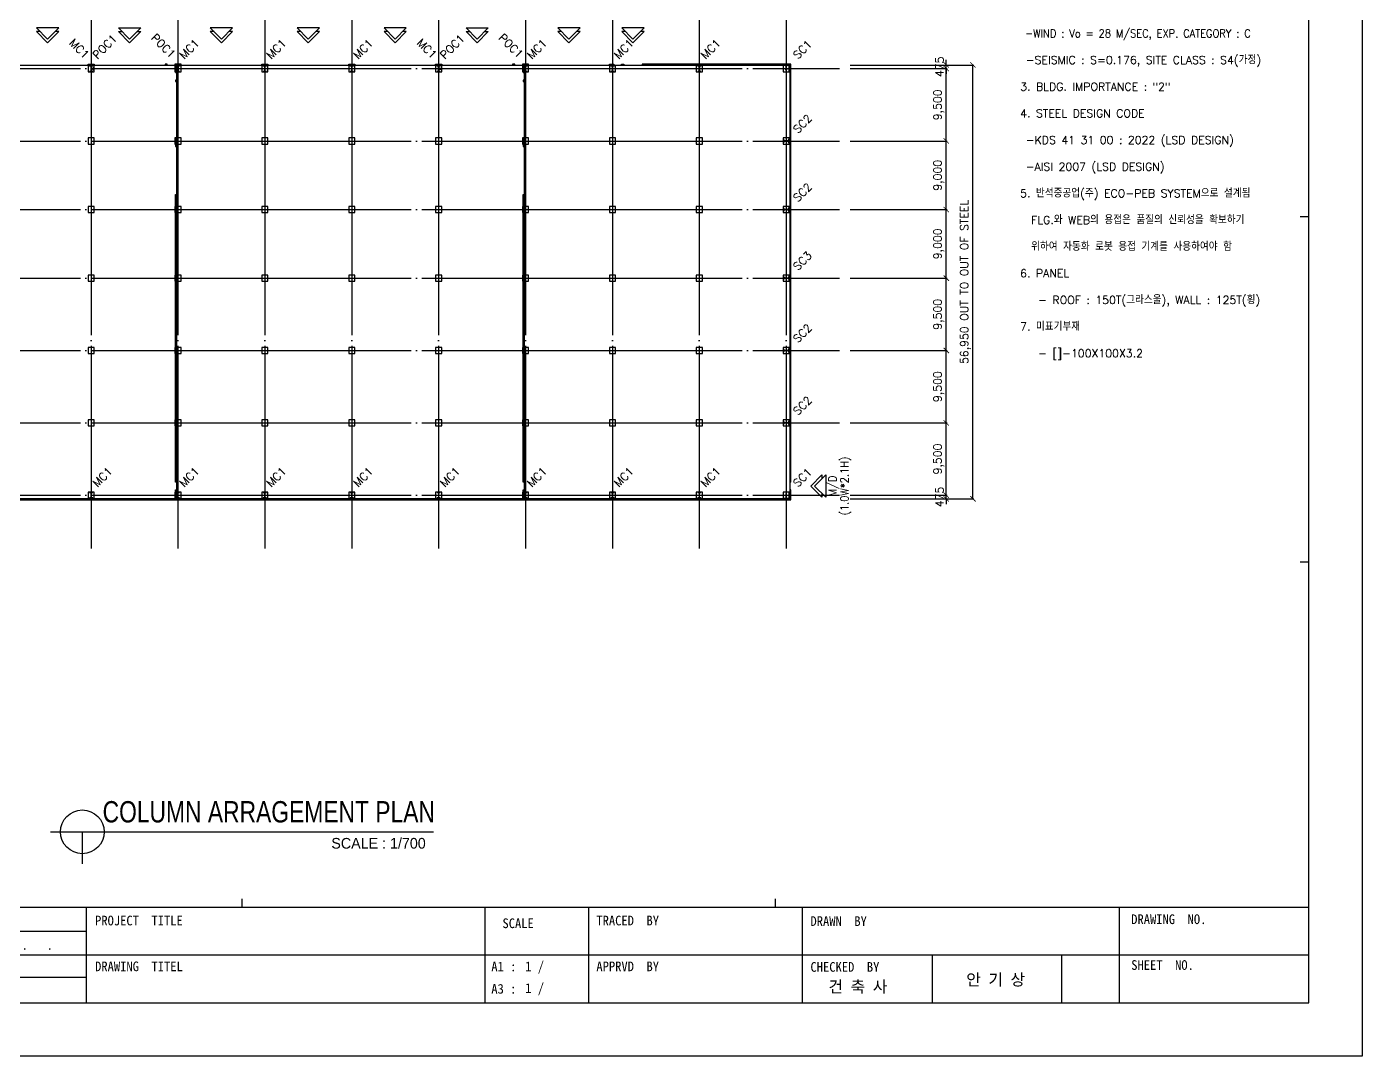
# Model space of a CAD drawing. Header units: metres. Extents: x -297536 to 1852864, y -630451 to -422551.
# Drawn here: x 115232 to 290464, y -630451 to -495283 of the extents above; entities that cross this region are included whole.
import ezdxf
from ezdxf.enums import TextEntityAlignment as Align

# ---------------------------------------------------------------- set-up
doc = ezdxf.new("R2010")
doc.units = ezdxf.units.M
doc.header["$LTSCALE"] = 700
doc.linetypes.add('CEN', pattern=[62, 60, -1, 0, -1])
for name, color, linetype in [('bl', 3, 'Continuous'), ('CEN', 152, 'CEN'), ('COL', 2, 'Continuous'), ('con', 2, 'Continuous'), ("Con'c", 8, 'Continuous'), ('DIM', 7, 'Continuous'), ('HID', 251, 'Continuous'), ('MAIN', 1, 'Continuous'), ('sec', 4, 'Continuous'), ('TEX', 3, 'Continuous'), ('된장공장-1$0$FORM', 2, 'Continuous'), ('된장공장-1$0$WID', 4, 'Continuous')]:
    doc.layers.add(name, color=color, linetype=linetype)
doc.styles.add('HGTXT', font='romans.shx', dxfattribs={"bigfont": 'WHGTXT.shx'})
doc.styles.add('WHGTXT', font='romans.shx', dxfattribs={"bigfont": 'WHGTXT.shx'})
doc.styles.add('나눔바른고딕', font='')
doc.styles.add('된장공장-1$0$타이틀', font='GulimChe.ttf')
doc.styles.get('나눔바른고딕').set_extended_font_data('나눔바른고딕')
doc.dimstyles.new('KJ', dxfattribs={"dimscale": 700, "dimtxt": 1.5, "dimasz": 1, "dimexe": 0.18, "dimexo": 2, "dimgap": 0.5, "dimtad": 1, "dimdec": 0, "dimzin": 0, "dimdsep": 46, "dimlunit": 6, "dimtxsty": 'HGTXT', "dimblk": 'ARCHTICK', "dimcen": 0.09, "dimclrt": 3, "dimadec": 0, "dimazin": 0, "dimtfac": 1, "dimtdec": 0, "dimtix": 1, "dimtmove": 0, "dimatfit": 0, "dimldrblk": 'OBLIQUE', "dimfxl": 1, "dimtolj": 1, "dimtzin": 0, "dimarcsym": 0})

# ---------------------------------------------------------------- blocks, each defined once
blk = doc.blocks.new('_ArchTick')
at = {"color": 0, "linetype": 'ByBlock', "const_width": 0.15}
blk.add_lwpolyline([(-0.5, -0.5), (0.5, 0.5)], dxfattribs=at)
blk = doc.blocks.new('*D582')
at = {"layer": 'Defpoints', "color": 0, "transparency": 16777216}
for p in [(221880, -556790), (235880, -556790), (221880, -557265)]:
    blk.add_point(p, dxfattribs=at)
at = {"layer": 'DIM', "color": 0, "lineweight": -2, "transparency": 16777216}
for p, q in [((223280, -556790), (236006, -556790)), ((235880, -556790), (235880, -556090)), ((235880, -557265), (235880, -556790)), ((223280, -557265), (236006, -557265)), ((235880, -557265), (235880, -557965))]:
    blk.add_line(p, q, dxfattribs=at)
at = {"layer": 'DIM', "color": 0, "lineweight": -2, "transparency": 16777216, "xscale": 700, "yscale": 700, "zscale": 700}
for p, rotation in [((235880, -556790), 270), ((235880, -557265), 90)]:
    blk.add_blockref('_ArchTick', p, dxfattribs=dict(at, rotation=rotation))
at = {"layer": 'DIM', "color": 3, "transparency": 16777216, "insert": (235005, -557027.5), "char_height": 1050, "attachment_point": 5, "rotation": 90, "style": 'HGTXT'}
blk.add_mtext('\\A1;475', dxfattribs=at)
blk = doc.blocks.new('_Oblique')
at = {"color": 0, "linetype": 'ByBlock', "lineweight": -2}
blk.add_line((-0.5, -0.5), (0.5, 0.5), dxfattribs=at)
blk = doc.blocks.new('*D583')
at = {"layer": 'Defpoints', "color": 0, "transparency": 16777216}
for p in [(221880, -547290), (235880, -547290), (221880, -556790)]:
    blk.add_point(p, dxfattribs=at)
at = {"layer": 'DIM', "color": 0, "lineweight": -2, "transparency": 16777216}
for p, q in [((223280, -547290), (236006, -547290)), ((235880, -556790), (235880, -547290)), ((223280, -556790), (236006, -556790))]:
    blk.add_line(p, q, dxfattribs=at)
at = {"layer": 'DIM', "color": 0, "lineweight": -2, "transparency": 16777216, "xscale": 700, "yscale": 700, "zscale": 700}
for p, rotation in [((235880, -547290), 90), ((235880, -556790), 270)]:
    blk.add_blockref('_ArchTick', p, dxfattribs=dict(at, rotation=rotation))
at = {"layer": 'DIM', "color": 3, "transparency": 16777216, "insert": (234905, -552040), "char_height": 1050, "attachment_point": 5, "rotation": 90, "style": 'HGTXT'}
blk.add_mtext('\\A1;9,500', dxfattribs=at)
blk = doc.blocks.new('*D584')
at = {"layer": 'Defpoints', "color": 0, "transparency": 16777216}
for p in [(221880, -537790), (235880, -537790), (221880, -547290)]:
    blk.add_point(p, dxfattribs=at)
at = {"layer": 'DIM', "color": 0, "lineweight": -2, "transparency": 16777216}
for p, q in [((223280, -537790), (236006, -537790)), ((235880, -547290), (235880, -537790)), ((223280, -547290), (236006, -547290))]:
    blk.add_line(p, q, dxfattribs=at)
at = {"layer": 'DIM', "color": 0, "lineweight": -2, "transparency": 16777216, "xscale": 700, "yscale": 700, "zscale": 700}
for p, rotation in [((235880, -537790), 90), ((235880, -547290), 270)]:
    blk.add_blockref('_ArchTick', p, dxfattribs=dict(at, rotation=rotation))
at = {"layer": 'DIM', "color": 3, "transparency": 16777216, "insert": (234905, -542540), "char_height": 1050, "attachment_point": 5, "rotation": 90, "style": 'HGTXT'}
blk.add_mtext('\\A1;9,500', dxfattribs=at)
blk = doc.blocks.new('*D585')
at = {"layer": 'Defpoints', "color": 0, "transparency": 16777216}
for p in [(221880, -528290), (235880, -528290), (221880, -537790)]:
    blk.add_point(p, dxfattribs=at)
at = {"layer": 'DIM', "color": 0, "lineweight": -2, "transparency": 16777216}
for p, q in [((223280, -528290), (236006, -528290)), ((235880, -537790), (235880, -528290)), ((223280, -537790), (236006, -537790))]:
    blk.add_line(p, q, dxfattribs=at)
at = {"layer": 'DIM', "color": 0, "lineweight": -2, "transparency": 16777216, "xscale": 700, "yscale": 700, "zscale": 700}
for p, rotation in [((235880, -528290), 90), ((235880, -537790), 270)]:
    blk.add_blockref('_ArchTick', p, dxfattribs=dict(at, rotation=rotation))
at = {"layer": 'DIM', "color": 3, "transparency": 16777216, "insert": (234905, -533040), "char_height": 1050, "attachment_point": 5, "rotation": 90, "style": 'HGTXT'}
blk.add_mtext('\\A1;9,500', dxfattribs=at)
blk = doc.blocks.new('*D586')
at = {"layer": 'Defpoints', "color": 0, "transparency": 16777216}
for p in [(221880, -519290), (235880, -519290), (221880, -528290)]:
    blk.add_point(p, dxfattribs=at)
at = {"layer": 'DIM', "color": 0, "lineweight": -2, "transparency": 16777216}
for p, q in [((223280, -519290), (236006, -519290)), ((235880, -528290), (235880, -519290)), ((223280, -528290), (236006, -528290))]:
    blk.add_line(p, q, dxfattribs=at)
at = {"layer": 'DIM', "color": 0, "lineweight": -2, "transparency": 16777216, "xscale": 700, "yscale": 700, "zscale": 700}
for p, rotation in [((235880, -519290), 90), ((235880, -528290), 270)]:
    blk.add_blockref('_ArchTick', p, dxfattribs=dict(at, rotation=rotation))
at = {"layer": 'DIM', "color": 3, "transparency": 16777216, "insert": (234905, -523790), "char_height": 1050, "attachment_point": 5, "rotation": 90, "style": 'HGTXT'}
blk.add_mtext('\\A1;9,000', dxfattribs=at)
blk = doc.blocks.new('*D587')
at = {"layer": 'Defpoints', "color": 0, "transparency": 16777216}
for p in [(221880, -510290), (235880, -510290), (221880, -519290)]:
    blk.add_point(p, dxfattribs=at)
at = {"layer": 'DIM', "color": 0, "lineweight": -2, "transparency": 16777216}
for p, q in [((223280, -510290), (236006, -510290)), ((235880, -519290), (235880, -510290)), ((223280, -519290), (236006, -519290))]:
    blk.add_line(p, q, dxfattribs=at)
at = {"layer": 'DIM', "color": 0, "lineweight": -2, "transparency": 16777216, "xscale": 700, "yscale": 700, "zscale": 700}
for p, rotation in [((235880, -510290), 90), ((235880, -519290), 270)]:
    blk.add_blockref('_ArchTick', p, dxfattribs=dict(at, rotation=rotation))
at = {"layer": 'DIM', "color": 3, "transparency": 16777216, "insert": (234905, -514790), "char_height": 1050, "attachment_point": 5, "rotation": 90, "style": 'HGTXT'}
blk.add_mtext('\\A1;9,000', dxfattribs=at)
blk = doc.blocks.new('*D588')
at = {"layer": 'Defpoints', "color": 0, "transparency": 16777216}
for p in [(221880, -500790), (235880, -500790), (221880, -510290)]:
    blk.add_point(p, dxfattribs=at)
at = {"layer": 'DIM', "color": 0, "lineweight": -2, "transparency": 16777216}
for p, q in [((223280, -500790), (236006, -500790)), ((235880, -510290), (235880, -500790)), ((223280, -510290), (236006, -510290))]:
    blk.add_line(p, q, dxfattribs=at)
at = {"layer": 'DIM', "color": 0, "lineweight": -2, "transparency": 16777216, "xscale": 700, "yscale": 700, "zscale": 700}
for p, rotation in [((235880, -500790), 90), ((235880, -510290), 270)]:
    blk.add_blockref('_ArchTick', p, dxfattribs=dict(at, rotation=rotation))
at = {"layer": 'DIM', "color": 3, "transparency": 16777216, "insert": (234905, -505540), "char_height": 1050, "attachment_point": 5, "rotation": 90, "style": 'HGTXT'}
blk.add_mtext('\\A1;9,500', dxfattribs=at)
blk = doc.blocks.new('*D589')
at = {"layer": 'Defpoints', "color": 0, "transparency": 16777216}
for p in [(221880, -500315), (221880, -500790), (235880, -500315)]:
    blk.add_point(p, dxfattribs=at)
at = {"layer": 'DIM', "color": 0, "lineweight": -2, "transparency": 16777216}
for p, q in [((223280, -500315), (236006, -500315)), ((223280, -500790), (236006, -500790)), ((235880, -500315), (235880, -499615)), ((235880, -500790), (235880, -500315)), ((235880, -500790), (235880, -501490))]:
    blk.add_line(p, q, dxfattribs=at)
at = {"layer": 'DIM', "color": 0, "lineweight": -2, "transparency": 16777216, "xscale": 700, "yscale": 700, "zscale": 700}
for p, rotation in [((235880, -500315), 270), ((235880, -500790), 90)]:
    blk.add_blockref('_ArchTick', p, dxfattribs=dict(at, rotation=rotation))
at = {"layer": 'DIM', "color": 3, "transparency": 16777216, "insert": (235005, -500552.5), "char_height": 1050, "attachment_point": 5, "rotation": 90, "style": 'HGTXT'}
blk.add_mtext('\\A1;475', dxfattribs=at)
blk = doc.blocks.new('*D590')
at = {"layer": 'Defpoints', "color": 0, "transparency": 16777216}
for p in [(221880, -500315), (239380, -500315), (221880, -557265)]:
    blk.add_point(p, dxfattribs=at)
at = {"layer": 'DIM', "color": 0, "lineweight": -2, "transparency": 16777216}
for p, q in [((223280, -500315), (239506, -500315)), ((239380, -557265), (239380, -500315)), ((223280, -557265), (239506, -557265))]:
    blk.add_line(p, q, dxfattribs=at)
at = {"layer": 'DIM', "color": 0, "lineweight": -2, "transparency": 16777216, "xscale": 700, "yscale": 700, "zscale": 700}
for p, rotation in [((239380, -500315), 90), ((239380, -557265), 270)]:
    blk.add_blockref('_ArchTick', p, dxfattribs=dict(at, rotation=rotation))
at = {"layer": 'DIM', "color": 3, "transparency": 16777216, "insert": (238405, -528790), "char_height": 1050, "attachment_point": 5, "rotation": 90, "style": 'HGTXT'}
blk.add_mtext('\\A1;\\A1;56,950 OUT TO OUT OF STEEL', dxfattribs=at)
blk = doc.blocks.new('DOOR')
blk.add_lwpolyline([(31623, 8965), (31707, 8965), (31457, 9215), (31457, 9215), (31207, 8965), (31290, 8965)])
blk.add_lwpolyline([(31207, 8881), (31707, 8881), (31457, 9131), (31457, 9131)], close=True)
blk = doc.blocks.new('PC COL.')
at = {"layer": "Con'c"}
for points in [[(161300, -657293), (162100, -657293), (162100, -656493), (161300, -656493)], [(172700, -657293), (173500, -657293), (173500, -656493), (172700, -656493)], [(184100, -657293), (184900, -657293), (184900, -656493), (184100, -656493)], [(195500, -657293), (196300, -657293), (196300, -656493), (195500, -656493)], [(206900, -657293), (207700, -657293), (207700, -656493), (206900, -656493)], [(218300, -657293), (219100, -657293), (219100, -656493), (218300, -656493)], [(229700, -657293), (230500, -657293), (230500, -656493), (229700, -656493)], [(241100, -657293), (241900, -657293), (241900, -656493), (241100, -656493)], [(252500, -657293), (253300, -657293), (253300, -656493), (252500, -656493)], [(263900, -657293), (264700, -657293), (264700, -656493), (263900, -656493)], [(275300, -657293), (276100, -657293), (276100, -656493), (275300, -656493)], [(286700, -657293), (287500, -657293), (287500, -656493), (286700, -656493)], [(298100, -657293), (298900, -657293), (298900, -656493), (298100, -656493)], [(309500, -657293), (310300, -657293), (310300, -656493), (309500, -656493)], [(320900, -657293), (321700, -657293), (321700, -656493), (320900, -656493)], [(332300, -657293), (333100, -657293), (333100, -656493), (332300, -656493)], [(161300, -666793), (162100, -666793), (162100, -665993), (161300, -665993)], [(172700, -666793), (173500, -666793), (173500, -665993), (172700, -665993)], [(184100, -666793), (184900, -666793), (184900, -665993), (184100, -665993)], [(195500, -666793), (196300, -666793), (196300, -665993), (195500, -665993)], [(206900, -666793), (207700, -666793), (207700, -665993), (206900, -665993)], [(218300, -666793), (219100, -666793), (219100, -665993), (218300, -665993)], [(229700, -666793), (230500, -666793), (230500, -665993), (229700, -665993)], [(241100, -666793), (241900, -666793), (241900, -665993), (241100, -665993)], [(252500, -666793), (253300, -666793), (253300, -665993), (252500, -665993)], [(263900, -666793), (264700, -666793), (264700, -665993), (263900, -665993)], [(275300, -666793), (276100, -666793), (276100, -665993), (275300, -665993)], [(286700, -666793), (287500, -666793), (287500, -665993), (286700, -665993)], [(298100, -666793), (298900, -666793), (298900, -665993), (298100, -665993)], [(309500, -666793), (310300, -666793), (310300, -665993), (309500, -665993)], [(320900, -666793), (321700, -666793), (321700, -665993), (320900, -665993)], [(332300, -666793), (333100, -666793), (333100, -665993), (332300, -665993)], [(161300, -675793), (162100, -675793), (162100, -674993), (161300, -674993)], [(172700, -675793), (173500, -675793), (173500, -674993), (172700, -674993)], [(184100, -675793), (184900, -675793), (184900, -674993), (184100, -674993)], [(195500, -675793), (196300, -675793), (196300, -674993), (195500, -674993)], [(206900, -675793), (207700, -675793), (207700, -674993), (206900, -674993)], [(218300, -675793), (219100, -675793), (219100, -674993), (218300, -674993)], [(229700, -675793), (230500, -675793), (230500, -674993), (229700, -674993)], [(241100, -675793), (241900, -675793), (241900, -674993), (241100, -674993)], [(252500, -675793), (253300, -675793), (253300, -674993), (252500, -674993)], [(263900, -675793), (264700, -675793), (264700, -674993), (263900, -674993)], [(275300, -675793), (276100, -675793), (276100, -674993), (275300, -674993)], [(286700, -675793), (287500, -675793), (287500, -674993), (286700, -674993)], [(298100, -675793), (298900, -675793), (298900, -674993), (298100, -674993)], [(309500, -675793), (310300, -675793), (310300, -674993), (309500, -674993)], [(320900, -675793), (321700, -675793), (321700, -674993), (320900, -674993)], [(332300, -675793), (333100, -675793), (333100, -674993), (332300, -674993)], [(161300, -684793), (162100, -684793), (162100, -683993), (161300, -683993)], [(172700, -684793), (173500, -684793), (173500, -683993), (172700, -683993)], [(184100, -684793), (184900, -684793), (184900, -683993), (184100, -683993)], [(195500, -684793), (196300, -684793), (196300, -683993), (195500, -683993)], [(206900, -684793), (207700, -684793), (207700, -683993), (206900, -683993)], [(218300, -684793), (219100, -684793), (219100, -683993), (218300, -683993)], [(229700, -684793), (230500, -684793), (230500, -683993), (229700, -683993)], [(241100, -684793), (241900, -684793), (241900, -683993), (241100, -683993)], [(252500, -684793), (253300, -684793), (253300, -683993), (252500, -683993)], [(263900, -684793), (264700, -684793), (264700, -683993), (263900, -683993)], [(275300, -684793), (276100, -684793), (276100, -683993), (275300, -683993)], [(286700, -684793), (287500, -684793), (287500, -683993), (286700, -683993)], [(298100, -684793), (298900, -684793), (298900, -683993), (298100, -683993)], [(309500, -684793), (310300, -684793), (310300, -683993), (309500, -683993)], [(320900, -684793), (321700, -684793), (321700, -683993), (320900, -683993)], [(332300, -684793), (333100, -684793), (333100, -683993), (332300, -683993)], [(161300, -694293), (162100, -694293), (162100, -693493), (161300, -693493)], [(172700, -694293), (173500, -694293), (173500, -693493), (172700, -693493)], [(184100, -694293), (184900, -694293), (184900, -693493), (184100, -693493)], [(195500, -694293), (196300, -694293), (196300, -693493), (195500, -693493)], [(206900, -694293), (207700, -694293), (207700, -693493), (206900, -693493)], [(218300, -694293), (219100, -694293), (219100, -693493), (218300, -693493)], [(229700, -694293), (230500, -694293), (230500, -693493), (229700, -693493)], [(241100, -694293), (241900, -694293), (241900, -693493), (241100, -693493)], [(252500, -694293), (253300, -694293), (253300, -693493), (252500, -693493)], [(263900, -694293), (264700, -694293), (264700, -693493), (263900, -693493)], [(275300, -694293), (276100, -694293), (276100, -693493), (275300, -693493)], [(286700, -694293), (287500, -694293), (287500, -693493), (286700, -693493)], [(298100, -694293), (298900, -694293), (298900, -693493), (298100, -693493)], [(309500, -694293), (310300, -694293), (310300, -693493), (309500, -693493)], [(320900, -694293), (321700, -694293), (321700, -693493), (320900, -693493)], [(332300, -694293), (333100, -694293), (333100, -693493), (332300, -693493)], [(161300, -703793), (162100, -703793), (162100, -702993), (161300, -702993)], [(172700, -703793), (173500, -703793), (173500, -702993), (172700, -702993)], [(184100, -703793), (184900, -703793), (184900, -702993), (184100, -702993)], [(195500, -703793), (196300, -703793), (196300, -702993), (195500, -702993)], [(206900, -703793), (207700, -703793), (207700, -702993), (206900, -702993)], [(218300, -703793), (219100, -703793), (219100, -702993), (218300, -702993)], [(229700, -703793), (230500, -703793), (230500, -702993), (229700, -702993)], [(241100, -703793), (241900, -703793), (241900, -702993), (241100, -702993)], [(252500, -703793), (253300, -703793), (253300, -702993), (252500, -702993)], [(263900, -703793), (264700, -703793), (264700, -702993), (263900, -702993)], [(275300, -703793), (276100, -703793), (276100, -702993), (275300, -702993)], [(286700, -703793), (287500, -703793), (287500, -702993), (286700, -702993)], [(298100, -703793), (298900, -703793), (298900, -702993), (298100, -702993)], [(309500, -703793), (310300, -703793), (310300, -702993), (309500, -702993)], [(320900, -703793), (321700, -703793), (321700, -702993), (320900, -702993)], [(332300, -703793), (333100, -703793), (333100, -702993), (332300, -702993)], [(161300, -713293), (162100, -713293), (162100, -712493), (161300, -712493)], [(172700, -713293), (173500, -713293), (173500, -712493), (172700, -712493)], [(184100, -713293), (184900, -713293), (184900, -712493), (184100, -712493)], [(195500, -713293), (196300, -713293), (196300, -712493), (195500, -712493)], [(206900, -713293), (207700, -713293), (207700, -712493), (206900, -712493)], [(218300, -713293), (219100, -713293), (219100, -712493), (218300, -712493)], [(229700, -713293), (230500, -713293), (230500, -712493), (229700, -712493)], [(241100, -713293), (241900, -713293), (241900, -712493), (241100, -712493)], [(252500, -713293), (253300, -713293), (253300, -712493), (252500, -712493)], [(263900, -713293), (264700, -713293), (264700, -712493), (263900, -712493)], [(275300, -713293), (276100, -713293), (276100, -712493), (275300, -712493)], [(286700, -713293), (287500, -713293), (287500, -712493), (286700, -712493)], [(298100, -713293), (298900, -713293), (298900, -712493), (298100, -712493)], [(309500, -713293), (310300, -713293), (310300, -712493), (309500, -712493)], [(320900, -713293), (321700, -713293), (321700, -712493), (320900, -712493)], [(332300, -713293), (333100, -713293), (333100, -712493), (332300, -712493)]]:
    blk.add_lwpolyline(points, close=True, dxfattribs=at)
blk = doc.blocks.new('Form01')
at = {"ltscale": 0.015}
blk.add_lwpolyline([(0, 0), (420, 0), (420, -297), (0, -297)], close=True, dxfattribs=at)
at = {"layer": '된장공장-1$0$FORM', "color": 4, "ltscale": 250}
for p, q in [((410, -269.1), (10, -269.1)), ((180.84, -269.1), (180.84, -287)), ((255.51, -269.1), (255.51, -287)), ((274.94, -269.1), (274.94, -287)), ((315, -269.1), (315, -287)), ((374.46, -269.1), (374.46, -287)), ((180.84, -273.57), (115, -273.57)), ((410, -278.04), (115, -278.04)), ((339.37, -278.04), (339.37, -287)), ((363.64, -278.04), (363.64, -287)), ((180.84, -282.24), (115, -282.24))]:
    blk.add_line(p, q, dxfattribs=at)
at = {"layer": '된장공장-1$0$WID', "ltscale": 250}
for p, q in [((410, -287), (410, -10)), ((410, -139.55), (408.38, -139.55)), ((410, -204.32), (408.38, -204.32)), ((210, -267.47), (210, -269.1)), ((310, -269.1), (310, -267.47)), ((10, -287), (410, -287))]:
    blk.add_line(p, q, dxfattribs=at)
at = {"layer": '된장공장-1$0$FORM', "color": 7, "ltscale": 250, "style": '된장공장-1$0$타이틀'}
for s, height, p in [('DRAWING  NO.', 1.8172, (376.69, -272.2)), ('PROJECT  TITLE', 1.8172, (182.48, -272.45)), ('SCALE', 1.817, (258.84, -272.96)), ('TRACED  BY', 1.817, (276.44, -272.45)), ('DRAWN  BY', 1.817, (316.57, -272.55)), ('20    .   .   .', 1.8172, (156.97, -277.02)), ('DRAWING  TITEL', 1.8172, (182.48, -281.04)), ('A1 :', 1.817, (256.75, -281.07)), ('1 /', 1.817, (263.11, -281.04)), ('APPRVD  BY', 1.817, (276.44, -281.04)), ('CHECKED  BY', 1.8172, (316.57, -281.15)), ('SHEET  NO.', 1.817, (376.69, -280.79)), ('건 축 사', 2.181, (319.95, -285.03)), ('안 기 상', 2.181, (345.77, -283.7)), ('A3 :', 1.817, (256.75, -285.25)), ('1 /', 1.817, (263.11, -285.12))]:
    blk.add_text(s, height=height, dxfattribs=at).set_placement(p)

msp = doc.modelspace()

# ---------------------------------------------------------------- linework, layer by layer
at = {"layer": 'bl'}
msp.add_lwpolyline([(43405, -500315), (215355, -500315), (215355, -557265), (43405, -557265)], close=True, dxfattribs=at)
at = {"layer": 'CEN'}
for p, q in [((123680, -493790), (123680, -563790)), ((135080, -493790), (135080, -563790)), ((146480, -493790), (146480, -563790)), ((157880, -493790), (157880, -563790)), ((169280, -493790), (169280, -563790)), ((180680, -493790), (180680, -563790)), ((192080, -493790), (192080, -563790)), ((203480, -493790), (203480, -563790)), ((214880, -493790), (214880, -563790)), ((36880, -500790), (221880, -500790)), ((36880, -510290), (221880, -510290)), ((36880, -519290), (221880, -519290)), ((36880, -528290), (221880, -528290)), ((36880, -537790), (221880, -537790)), ((36880, -547290), (221880, -547290)), ((36880, -556790), (221880, -556790))]:
    msp.add_line(p, q, dxfattribs=at)
at = {"layer": 'COL'}
for points in [[(123936, -500933), (123936, -500683), (123922, -500683), (123922, -500787.5, -0.41421356), (123906, -500803.5), (123716, -500803.5, -0.41421356), (123700, -500787.5), (123700, -500683), (123686, -500683), (123686, -500933), (123700, -500933), (123700, -500828.5, -0.41421356), (123716, -500812.5), (123906, -500812.5, -0.41421356), (123922, -500828.5), (123922, -500933)], [(135074, -500933), (135074, -500683), (135060, -500683), (135060, -500787.5, -0.41421356), (135044, -500803.5), (134854, -500803.5, -0.41421356), (134838, -500787.5), (134838, -500683), (134824, -500683), (134824, -500933), (134838, -500933), (134838, -500828.5, -0.41421356), (134854, -500812.5), (135044, -500812.5, -0.41421356), (135060, -500828.5), (135060, -500933)], [(169536, -500933), (169536, -500683), (169522, -500683), (169522, -500787.5, -0.41421356), (169506, -500803.5), (169316, -500803.5, -0.41421356), (169300, -500787.5), (169300, -500683), (169286, -500683), (169286, -500933), (169300, -500933), (169300, -500828.5, -0.41421356), (169316, -500812.5), (169506, -500812.5, -0.41421356), (169522, -500828.5), (169522, -500933)], [(180674, -500933), (180674, -500683), (180660, -500683), (180660, -500787.5, -0.41421356), (180644, -500803.5), (180454, -500803.5, -0.41421356), (180438, -500787.5), (180438, -500683), (180424, -500683), (180424, -500933), (180438, -500933), (180438, -500828.5, -0.41421356), (180454, -500812.5), (180644, -500812.5, -0.41421356), (180660, -500828.5), (180660, -500933)], [(214780, -500940), (214980, -500940), (214980, -500924), (214905, -500924, -0.41421356), (214885, -500904), (214885, -500476, -0.41421356), (214905, -500456), (214980, -500456), (214980, -500440), (214780, -500440), (214780, -500456), (214855, -500456, -0.41421356), (214875, -500476), (214875, -500904, -0.41421356), (214855, -500924), (214780, -500924)], [(215171, -510440), (215171, -510140), (215154, -510140), (215154, -510256, -0.41421356), (215126, -510284), (214634, -510284, -0.41421356), (214606, -510256), (214606, -510140), (214589, -510140), (214589, -510440), (214606, -510440), (214606, -510324, -0.41421356), (214634, -510296), (215126, -510296, -0.41421356), (215154, -510324), (215154, -510440)], [(215171, -519440), (215171, -519140), (215154, -519140), (215154, -519256, -0.41421356), (215126, -519284), (214634, -519284, -0.41421356), (214606, -519256), (214606, -519140), (214589, -519140), (214589, -519440), (214606, -519440), (214606, -519324, -0.41421356), (214634, -519296), (215126, -519296, -0.41421356), (215154, -519324), (215154, -519440)], [(215226, -528440), (215226, -528140), (215206, -528140), (215206, -528256, -0.41421356), (215178, -528284), (214686, -528284, -0.41421356), (214658, -528256), (214658, -528140), (214638, -528140), (214638, -528440), (214658, -528440), (214658, -528324, -0.41421356), (214686, -528296), (215178, -528296, -0.41421356), (215206, -528324), (215206, -528440)], [(215171, -537940), (215171, -537640), (215154, -537640), (215154, -537756, -0.41421356), (215126, -537784), (214634, -537784, -0.41421356), (214606, -537756), (214606, -537640), (214589, -537640), (214589, -537940), (214606, -537940), (214606, -537824, -0.41421356), (214634, -537796), (215126, -537796, -0.41421356), (215154, -537824), (215154, -537940)], [(215171, -547440), (215171, -547140), (215154, -547140), (215154, -547256, -0.41421356), (215126, -547284), (214634, -547284, -0.41421356), (214606, -547256), (214606, -547140), (214589, -547140), (214589, -547440), (214606, -547440), (214606, -547324, -0.41421356), (214634, -547296), (215126, -547296, -0.41421356), (215154, -547324), (215154, -547440)], [(214780, -557140), (214980, -557140), (214980, -557124), (214905, -557124, -0.41421356), (214885, -557104), (214885, -556676, -0.41421356), (214905, -556656), (214980, -556656), (214980, -556640), (214780, -556640), (214780, -556656), (214855, -556656, -0.41421356), (214875, -556676), (214875, -557104, -0.41421356), (214855, -557124), (214780, -557124)]]:
    msp.add_lwpolyline(points, format="xyb", close=True, dxfattribs=at)
at = {"layer": 'con'}
for p, q in [((118340.7, -600985.1), (168587.6, -600985.1)), ((122523, -600985.1), (122523, -605167.4))]:
    msp.add_line(p, q, dxfattribs=at)
msp.add_circle((122523, -600985.1), 2869.8, dxfattribs=at)
at = {"layer": 'HID'}
for p, q in [((134755, -501290), (134880, -501290)), ((180355, -501290), (180480, -501290)), ((215480, -555090), (215355, -555090)), ((215480, -556090), (215355, -556090))]:
    msp.add_line(p, q, dxfattribs=at)
for points in [[(123280, -500315), (123280, -500190), (124080, -500190), (124080, -500315)], [(133380, -500190), (133680, -500190)], [(133680, -500315), (133680, -500190), (133380, -500190), (133380, -500315)], [(135480, -500315), (135480, -500190), (134680, -500190), (134680, -500315)], [(134755, -501290), (134755, -500315), (134880, -500315), (134880, -557265), (134755, -557265), (134755, -556090), (134880, -556090)], [(146080, -500315), (146080, -500190), (146880, -500190), (146880, -500315)], [(157480, -500315), (157480, -500190), (158280, -500190), (158280, -500315)], [(168880, -500315), (168880, -500190), (169680, -500190), (169680, -500315)], [(178980, -500190), (179280, -500190)], [(178980, -500190), (179280, -500190)], [(179280, -500315), (179280, -500190), (178980, -500190), (178980, -500315)], [(181080, -500315), (181080, -500190), (180280, -500190), (180280, -500315)], [(180355, -501290), (180355, -500315), (180480, -500315), (180480, -557265), (180355, -557265), (180355, -556090), (180480, -556090)], [(191680, -500315), (191680, -500190), (192280, -500190), (192280, -500315)], [(193280, -500315), (193280, -500190), (193580, -500190), (193580, -500315)], [(215480, -555090), (215480, -500190), (195980, -500190), (195980, -500315)], [(134880, -502290), (134755, -502290), (134755, -502490), (134880, -502490)], [(180480, -502290), (180355, -502290), (180355, -502490), (180480, -502490)], [(134880, -509990), (134755, -509990), (134755, -511024), (134880, -511024)], [(180480, -509990), (180355, -509990), (180355, -511024), (180480, -511024)], [(134880, -555090), (134755, -555090), (134755, -517324), (134880, -517324)], [(180480, -555090), (180355, -555090), (180355, -517324), (180480, -517324)], [(43280, -556090), (43280, -557390), (215480, -557390), (215480, -556090)]]:
    msp.add_lwpolyline(points, dxfattribs=at)
at = {"layer": 'MAIN'}
for points in [[(123465, -500452), (123465, -500440), (123895, -500440), (123895, -500452), (123686, -500452), (123686, -501152), (123895, -501152), (123895, -501176), (123465, -501176), (123465, -501152), (123674, -501152), (123674, -500452)], [(134865, -500452), (134865, -500440), (135295, -500440), (135295, -500452), (135086, -500452), (135086, -501152), (135295, -501152), (135295, -501176), (134865, -501176), (134865, -501152), (135074, -501152), (135074, -500452)], [(146265, -500452), (146265, -500440), (146695, -500440), (146695, -500452), (146486, -500452), (146486, -501152), (146695, -501152), (146695, -501176), (146265, -501176), (146265, -501152), (146474, -501152), (146474, -500452)], [(157665, -500452), (157665, -500440), (158095, -500440), (158095, -500452), (157886, -500452), (157886, -501152), (158095, -501152), (158095, -501176), (157665, -501176), (157665, -501152), (157874, -501152), (157874, -500452)], [(169065, -500452), (169065, -500440), (169495, -500440), (169495, -500452), (169286, -500452), (169286, -501152), (169495, -501152), (169495, -501176), (169065, -501176), (169065, -501152), (169274, -501152), (169274, -500452)], [(180465, -500452), (180465, -500440), (180895, -500440), (180895, -500452), (180686, -500452), (180686, -501152), (180895, -501152), (180895, -501176), (180465, -501176), (180465, -501152), (180674, -501152), (180674, -500452)], [(191865, -500452), (191865, -500440), (192295, -500440), (192295, -500452), (192086, -500452), (192086, -501152), (192295, -501152), (192295, -501176), (191865, -501176), (191865, -501152), (192074, -501152), (192074, -500452)], [(203265, -500452), (203265, -500440), (203695, -500440), (203695, -500452), (203486, -500452), (203486, -501152), (203695, -501152), (203695, -501176), (203265, -501176), (203265, -501152), (203474, -501152), (203474, -500452)], [(123465, -557128), (123465, -557140), (123895, -557140), (123895, -557128), (123686, -557128), (123686, -556428), (123895, -556428), (123895, -556406), (123465, -556406), (123465, -556428), (123674, -556428), (123674, -557128)], [(134865, -557128), (134865, -557140), (135295, -557140), (135295, -557128), (135086, -557128), (135086, -556428), (135295, -556428), (135295, -556406), (134865, -556406), (134865, -556428), (135074, -556428), (135074, -557128)], [(146265, -557128), (146265, -557140), (146695, -557140), (146695, -557128), (146486, -557128), (146486, -556428), (146695, -556428), (146695, -556406), (146265, -556406), (146265, -556428), (146474, -556428), (146474, -557128)], [(157665, -557128), (157665, -557140), (158095, -557140), (158095, -557128), (157886, -557128), (157886, -556428), (158095, -556428), (158095, -556406), (157665, -556406), (157665, -556428), (157874, -556428), (157874, -557128)], [(169065, -557128), (169065, -557140), (169495, -557140), (169495, -557128), (169286, -557128), (169286, -556428), (169495, -556428), (169495, -556406), (169065, -556406), (169065, -556428), (169274, -556428), (169274, -557128)], [(180465, -557128), (180465, -557140), (180895, -557140), (180895, -557128), (180686, -557128), (180686, -556428), (180895, -556428), (180895, -556406), (180465, -556406), (180465, -556428), (180674, -556428), (180674, -557128)], [(191865, -557128), (191865, -557140), (192295, -557140), (192295, -557128), (192086, -557128), (192086, -556428), (192295, -556428), (192295, -556406), (191865, -556406), (191865, -556428), (192074, -556428), (192074, -557128)], [(203265, -557128), (203265, -557140), (203695, -557140), (203695, -557128), (203486, -557128), (203486, -556428), (203695, -556428), (203695, -556406), (203265, -556406), (203265, -556428), (203474, -556428), (203474, -557128)]]:
    msp.add_lwpolyline(points, close=True, dxfattribs=at)
at = {"layer": 'sec'}
for points in [[(123630, -500415), (123730, -500415), (123730, -500315), (123630, -500315)], [(123632.3, -500412.7), (123727.7, -500412.7), (123727.7, -500317.3), (123632.3, -500317.3)], [(135030, -500415), (135130, -500415), (135130, -500315), (135030, -500315)], [(135032.3, -500412.7), (135127.7, -500412.7), (135127.7, -500317.3), (135032.3, -500317.3)], [(146430, -500415), (146530, -500415), (146530, -500315), (146430, -500315)], [(146432.3, -500412.7), (146527.7, -500412.7), (146527.7, -500317.3), (146432.3, -500317.3)], [(157830, -500415), (157930, -500415), (157930, -500315), (157830, -500315)], [(157832.3, -500412.7), (157927.7, -500412.7), (157927.7, -500317.3), (157832.3, -500317.3)], [(169230, -500415), (169330, -500415), (169330, -500315), (169230, -500315)], [(169232.3, -500412.7), (169327.7, -500412.7), (169327.7, -500317.3), (169232.3, -500317.3)], [(180630, -500415), (180730, -500415), (180730, -500315), (180630, -500315)], [(180632.3, -500412.7), (180727.7, -500412.7), (180727.7, -500317.3), (180632.3, -500317.3)], [(192030, -500415), (192130, -500415), (192130, -500315), (192030, -500315)], [(192032.3, -500412.7), (192127.7, -500412.7), (192127.7, -500317.3), (192032.3, -500317.3)], [(203430, -500415), (203530, -500415), (203530, -500315), (203430, -500315)], [(203432.3, -500412.7), (203527.7, -500412.7), (203527.7, -500317.3), (203432.3, -500317.3)], [(214830, -500415), (214930, -500415), (214930, -500315), (214830, -500315)], [(214832.3, -500412.7), (214927.7, -500412.7), (214927.7, -500317.3), (214832.3, -500317.3)], [(215255, -500840), (215255, -500740), (215355, -500740), (215355, -500840)], [(215257.3, -500837.7), (215257.3, -500742.3), (215352.7, -500742.3), (215352.7, -500837.7)], [(215255, -510340), (215255, -510240), (215355, -510240), (215355, -510340)], [(215257.3, -510337.7), (215257.3, -510242.3), (215352.7, -510242.3), (215352.7, -510337.7)], [(215255, -519340), (215255, -519240), (215355, -519240), (215355, -519340)], [(215257.3, -519337.7), (215257.3, -519242.3), (215352.7, -519242.3), (215352.7, -519337.7)], [(215255, -528340), (215255, -528240), (215355, -528240), (215355, -528340)], [(215257.3, -528337.7), (215257.3, -528242.3), (215352.7, -528242.3), (215352.7, -528337.7)], [(215255, -537840), (215255, -537740), (215355, -537740), (215355, -537840)], [(215257.3, -537837.7), (215257.3, -537742.3), (215352.7, -537742.3), (215352.7, -537837.7)], [(215255, -547340), (215255, -547240), (215355, -547240), (215355, -547340)], [(215257.3, -547337.7), (215257.3, -547242.3), (215352.7, -547242.3), (215352.7, -547337.7)], [(123630, -557165), (123730, -557165), (123730, -557265), (123630, -557265)], [(123632.3, -557167.3), (123727.7, -557167.3), (123727.7, -557262.7), (123632.3, -557262.7)], [(135030, -557165), (135130, -557165), (135130, -557265), (135030, -557265)], [(135032.3, -557167.3), (135127.7, -557167.3), (135127.7, -557262.7), (135032.3, -557262.7)], [(146430, -557165), (146530, -557165), (146530, -557265), (146430, -557265)], [(146432.3, -557167.3), (146527.7, -557167.3), (146527.7, -557262.7), (146432.3, -557262.7)], [(157830, -557165), (157930, -557165), (157930, -557265), (157830, -557265)], [(157832.3, -557167.3), (157927.7, -557167.3), (157927.7, -557262.7), (157832.3, -557262.7)], [(169230, -557165), (169330, -557165), (169330, -557265), (169230, -557265)], [(169232.3, -557167.3), (169327.7, -557167.3), (169327.7, -557262.7), (169232.3, -557262.7)], [(180630, -557165), (180730, -557165), (180730, -557265), (180630, -557265)], [(180632.3, -557167.3), (180727.7, -557167.3), (180727.7, -557262.7), (180632.3, -557262.7)], [(192030, -557165), (192130, -557165), (192130, -557265), (192030, -557265)], [(192032.3, -557167.3), (192127.7, -557167.3), (192127.7, -557262.7), (192032.3, -557262.7)], [(203430, -557165), (203530, -557165), (203530, -557265), (203430, -557265)], [(203432.3, -557167.3), (203527.7, -557167.3), (203527.7, -557262.7), (203432.3, -557262.7)], [(214930, -557165), (214830, -557165), (214830, -557265), (214930, -557265)], [(214927.7, -557167.3), (214832.3, -557167.3), (214832.3, -557262.7), (214927.7, -557262.7)], [(215255, -556740), (215255, -556840), (215355, -556840), (215355, -556740)], [(215257.3, -556742.3), (215257.3, -556837.7), (215352.7, -556837.7), (215352.7, -556742.3)]]:
    msp.add_lwpolyline(points, close=True, dxfattribs=at)

# ---------------------------------------------------------------- block references
at = {"xscale": 700, "yscale": 700, "zscale": 700}
msp.add_blockref('Form01', (-3535.8, -422550.9), dxfattribs=at)
at = {"yscale": 5.833333333333333, "zscale": 5.833333333333333}
for p, xscale, rotation in [((301476.6, -443638.1), 5.833333333333333, 180), ((-54766.6, -443638.1), -5.833333333333333, 180), ((324276.6, -443638.1), 5.833333333333333, 180), ((335676.6, -443638.1), 5.833333333333333, 180), ((347076.6, -443638.1), 5.833333333333333, 180), ((-9166.6, -443638.1), -5.833333333333333, 180), ((369876.6, -443638.1), 5.833333333333333, 180), ((378276.6, -443638.1), 5.833333333333333, 180), ((271870.2, -372093.4), -5.833333333333333, 89.99999999999991)]:
    msp.add_blockref('DOOR', p, dxfattribs=dict(at, xscale=xscale, rotation=rotation))
at = {"layer": "Con'c"}
msp.add_blockref('PC COL.', (-117819.6, 156102.9), dxfattribs=at)

# ---------------------------------------------------------------- texts
at = {"color": 4, "style": '나눔바른고딕', "width": 0.8}
msp.add_text('COLUMN ARRAGEMENT PLAN', height=2800, dxfattribs=at).set_placement((146990.2, -599749.3), align=Align.CENTER)
at = {"color": 4, "style": '나눔바른고딕'}
msp.add_text('SCALE : 1/700', height=1400, dxfattribs=at).set_placement((155199.9, -603184.8))
at = {"layer": 'TEX', "color": 3, "style": 'WHGTXT', "width": 0.9}
msp.add_text(' -WIND : Vo = 28 M/SEC, EXP. CATEGORY : C', height=1050, dxfattribs=at).set_placement((245580.4, -496686.2))
at = {"layer": 'TEX', "color": 1, "style": 'WHGTXT'}
for rotation, p in [(315, (120508.7, -497718.7)), (45, (136130, -499840)), (45, (147530, -499840)), (45, (158930, -499840)), (315, (166108.7, -497718.7)), (45, (181730, -499840)), (45, (193130, -499840)), (45, (204530, -499840)), (45, (124730, -556040)), (45, (136130, -556040)), (45, (147530, -556040)), (45, (158930, -556040)), (45, (170330, -556040)), (45, (181730, -556040)), (45, (193130, -556040)), (45, (204530, -556040))]:
    msp.add_text('MC1', height=1050, rotation=rotation, dxfattribs=at).set_placement(p, align=Align.BOTTOM_LEFT)
at = {"layer": 'TEX', "color": 6, "style": 'WHGTXT'}
for rotation, p in [(45, (124730, -499840)), (315, (131236.9, -497046.9)), (45, (170330, -499840)), (315, (176836.9, -497046.9))]:
    msp.add_text('POC1', height=1050, rotation=rotation, dxfattribs=at).set_placement(p, align=Align.BOTTOM_LEFT)
at = {"layer": 'TEX', "color": 3, "style": 'WHGTXT'}
for s, p in [('SC1', (216630, -499840)), ('SC2', (216630, -509590)), ('SC2', (216630, -518590)), ('SC3', (216630, -527590)), ('SC2', (216630, -537090)), ('SC2', (216630, -546590)), ('SC1', (216630, -556040))]:
    msp.add_text(s, height=1050, rotation=45, dxfattribs=at).set_placement(p, align=Align.BOTTOM_LEFT)
for s, p in [(' -SEISMIC : S=0.176, SITE CLASS : S4(가정)', (245579.8, -500186.2)), ('3. BLDG. IMPORTANCE : "2"', (245579.1, -503686.2)), ('4. STEEL DESIGN CODE', (245578.5, -507186.2)), (' -KDS 41 31 00 : 2022 (LSD DESIGN)', (245577.9, -510686.2)), (' -AISI 2007 (LSD DESIGN)', (245577.2, -514186.2)), ('5. 반석중공업(주) ECO-PEB SYSTEM으로 설계됨', (245576.6, -517686.2)), ('  FLG.와 WEB의 용접은 품질의 신뢰성을 확보하기', (245576, -521186.2)), ('  위하여 자동화 로봇 용접 기계를 사용하여야 함', (245575.3, -524686.2)), ('6. PANEL', (245574.7, -528186.2)), ('   - ROOF : 150T(그라스울), WALL : 125T(횡)', (245574.1, -531686.2)), ('7. 미표기부재', (245573.4, -535186.2)), ('   - []-100X100X3.2', (245572.8, -538686.2))]:
    msp.add_text(s, height=1050, dxfattribs=at).set_placement(p)
at = {"layer": 'TEX', "color": 3, "style": 'WHGTXT', "width": 0.9}
for s, p in [('(1.0W*2.1H)', (221988.7, -555590)), ('M/D', (220413.7, -555590))]:
    msp.add_text(s, height=1050, rotation=90, dxfattribs=at).set_placement(p, align=Align.TOP_CENTER)

# ---------------------------------------------------------------- dimensions: what is measured, and where the dimension line sits
at = {"layer": 'DIM'}
for base, p1, p2, picture, middle in [((235880, -500315), (221880, -500790), (221880, -500315), '*D589', (235005, -500552.5)), ((235880, -500790), (221880, -510290), (221880, -500790), '*D588', (234905, -505540)), ((235880, -510290), (221880, -519290), (221880, -510290), '*D587', (234905, -514790)), ((235880, -519290), (221880, -528290), (221880, -519290), '*D586', (234905, -523790)), ((235880, -528290), (221880, -537790), (221880, -528290), '*D585', (234905, -533040)), ((235880, -537790), (221880, -547290), (221880, -537790), '*D584', (234905, -542540)), ((235880, -547290), (221880, -556790), (221880, -547290), '*D583', (234905, -552040)), ((235880, -556790), (221880, -557265), (221880, -556790), '*D582', (235005, -557027.5))]:
    dim = msp.add_linear_dim(base=base, p1=p1, p2=p2, angle=270, dimstyle='KJ', override={"dimtxsty": 'HGTXT', "dimldrblk": 'Oblique'}, dxfattribs=at)
    dim.commit()
    dim.dimension.update_dxf_attribs({"geometry": picture, "text_midpoint": middle})
dim = msp.add_linear_dim(base=(239380, -500315), p1=(221880, -557265), p2=(221880, -500315), angle=270, text='\\A1;<> OUT TO OUT OF STEEL', dimstyle='KJ', override={"dimtxsty": 'HGTXT', "dimldrblk": 'Oblique'}, dxfattribs=at)
dim.commit()
dim.dimension.update_dxf_attribs({"geometry": '*D590', "text_midpoint": (238405, -528790)})

doc.saveas('drawing.dxf')
